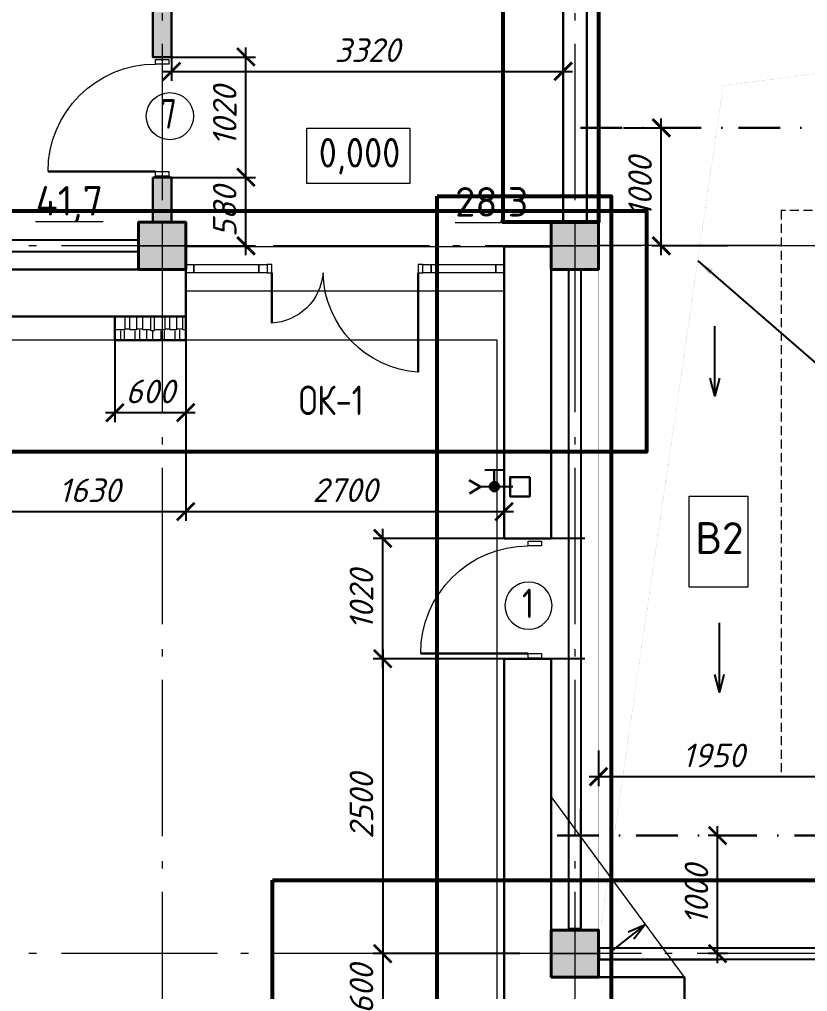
# Model space of a CAD drawing. Header units: millimetres. Extents: x -6419137 to 687965, y -598396 to 179722.
# Drawn here: x 234282 to 240965, y 47340 to 55580 of the extents above; entities that cross this region are included whole.
import ezdxf
from ezdxf.enums import TextEntityAlignment as Align

# ---------------------------------------------------------------- set-up
doc = ezdxf.new("R2010")
doc.units = ezdxf.units.MM
doc.header["$MEASUREMENT"] = 0
for name, pattern in [('Double Dashed', [1797.222233, 1325, -211.666656, 63.333344, -197.222233]), ('PHANTOM2', [1.25, 0.625, -0.125, 0.125, -0.125, 0.125, -0.125]), ('штриховаяX2', [38.1, 25.4, -12.7]), ('Штрихпунктирная', [6702.777624, 3527.777672, -1763.888836, 0, -1411.111116])]:
    doc.linetypes.add(name, pattern=pattern)
for name, color, linetype in [('2', 2, 'Continuous'), ('колонны', 7, 'Continuous'), ('оси', 7, 'Continuous'), ('размеры', 7, 'Continuous'), ('стены внутр', 7, 'Continuous'), ('стены наруж', 7, 'Continuous'), ('текст', 7, 'Continuous'), ('чертеж', 7, 'Continuous')]:
    doc.layers.add(name, color=color, linetype=linetype)
for name, color, linetype, lineweight in [('Водопровод', 7, 'Continuous', 50), ('Двери ArchiCAD', 7, 'Continuous', 0), ('Двери ArchiCAD_Ном._пера__96', 7, 'Continuous', 5), ('Двери ArchiCAD_Ном._пера__97', 7, 'Continuous', 30), ('колонны_Ном._пера__94', 252, 'Continuous', 5), ('колонны_Ном._пера__99', 7, 'Continuous', 40), ('марки окон дверей', 7, 'Continuous', 0), ('марки окон дверей_Ном._пера__96', 7, 'Continuous', 5), ('Окна ArchiCAD_Ном._пера__96', 7, 'Continuous', 5), ('Окна ArchiCAD_Ном._пера__97', 7, 'Continuous', 5), ('оси_Ном._пера__96', 7, 'Continuous', 5), ('площади_Ном._пера__96', 7, 'Continuous', 13), ('текст_Ном._пера__1', 7, 'Continuous', 25), ('текст_Ном._пера__96', 7, 'Continuous', 5), ('текст_Ном._пера__98', 7, 'Continuous', 35), ('текст_Ном._пера__99', 7, 'Continuous', 40), ('чертеж_Ном._пера__91', 250, 'Continuous', 5), ('чертеж_Ном._пера__96', 7, 'Continuous', 13), ('чертеж_Ном._пера__98', 7, 'Continuous', 35), ('штриховка_Ном._пера__93', 253, 'Continuous', 5)]:
    doc.layers.add(name, color=color, linetype=linetype, lineweight=lineweight)
doc.styles.get("Standard").update_dxf_attribs({"font": 'isocpeui.ttf'})
doc.styles.add('СГЕНЕРИР_СТИЛЬ_2', font='gost_2_304-81_type.ttf')
doc.styles.add('СГЕНЕРИР_СТИЛЬ_3', font='CS_Gost2304.shx')
doc.styles.add('СГЕНЕРИР_СТИЛЬ_9', font='isocp.shx')
doc.dimstyles.new('STEP', dxfattribs={"dimtxt": 200, "dimasz": 150, "dimexe": 80, "dimexo": 80, "dimgap": 80, "dimtad": 1, "dimdec": 0, "dimzin": 0, "dimdsep": 46, "dimtxsty": 'Standard', "dimblk": 'ARCHTICK', "dimcen": 150, "dimdle": 80, "dimadec": 0, "dimazin": 0, "dimtfac": 1, "dimtdec": 0, "dimtofl": 0, "dimtmove": 1, "dimatfit": 3, "dimfxl": 1, "dimtolj": 1, "dimtzin": 0, "dimarcsym": 0})

# ---------------------------------------------------------------- blocks, each defined once
blk = doc.blocks.new('Дверь 16_4')
at = {"layer": 'Двери ArchiCAD_Ном._пера__96', "linetype": 'Continuous'}
for p, q in [((-460, 0), (-500, 0)), ((-500, 0), (-500, -115)), ((-500, 0), (-500, -115)), ((-460, -115), (-460, 0)), ((500, 0), (460, 0)), ((460, 0), (460, -115)), ((500, -115), (500, 0)), ((500, 0), (500, -115)), ((-500, -115), (-460, -115)), ((460, -115), (500, -115))]:
    blk.add_line(p, q, dxfattribs=at)
blk.add_arc((460, 0), 920, 90, 180, dxfattribs=at)
at = {"layer": 'Двери ArchiCAD_Ном._пера__97', "linetype": 'Continuous'}
blk.add_line((460, 0), (460, 920), dxfattribs=at)
blk = doc.blocks.new('Связ001')
at = {"layer": 'чертеж', "color": 83, "linetype": 'Continuous', "true_color": 0x7dc93b}
blk.add_line((150, 0), (1209.2, 0), dxfattribs=at)
blk.add_lwpolyline([(150, 100), (5983, 100), (5983, 0), (150, 0), (150, 100)], dxfattribs=at)
blk = doc.blocks.new('Дверь двойная с 2 бок. панелями и фрамугой 16')
at = {"layer": 'Окна ArchiCAD_Ном._пера__96', "color": 140, "linetype": 'Continuous', "true_color": 0x3dcfff}
for p, q in [((-1275, 0), (-1345, 0)), ((-1345, 0), (-1345, -70)), ((-1345, 0), (-1345, -70)), ((-725, 0), (-1275, 0)), ((-1275, 0), (-1275, -70)), ((-1275, -70), (-1275, 0)), ((-725, -70), (-725, 0)), ((-655, 0), (-725, 0)), ((-725, 0), (-725, -70)), ((-655, -70), (-655, 0)), ((735, 0), (665, 0)), ((665, 0), (665, -70)), ((1285, 0), (735, 0)), ((735, 0), (735, -70)), ((735, -70), (735, 0)), ((-1345, -70), (-1275, -70)), ((-1275, -70), (-725, -70)), ((-725, -70), (-655, -70)), ((665, -70), (735, -70)), ((735, -70), (1285, -70)), ((1285, -70), (1285, 0)), ((1355, 0), (1285, 0)), ((1285, 0), (1285, -70)), ((1285, -70), (1355, -70)), ((1355, -70), (1355, 0)), ((1355, 0), (1355, -70))]:
    blk.add_line(p, q, dxfattribs=at)
blk.add_lwpolyline([(-1345, 155), (-1345, -225), (1355, -225), (1355, 155), (-1345, 155)], dxfattribs=at)
at = {"layer": 'Окна ArchiCAD_Ном._пера__96', "linetype": 'Continuous'}
for points in [[(-655, 0), (-616.2, 0), (-616.2, -70), (-655, -70)], [(626.2, 0), (665, 0), (665, -70), (626.2, -70)]]:
    blk.add_lwpolyline(points, close=True, dxfattribs=at)
for centre, radius, start, end in [((683.2, -20.8), 864.3, 93.77731, 178.61866), ((-641.8, -35.6), 462.4, 4.41873, 86.82293)]:
    blk.add_arc(centre, radius, start, end, dxfattribs=at)
at = {"layer": 'Окна ArchiCAD_Ном._пера__97', "linetype": 'Continuous', "lineweight": 30}
for p, q in [((626.2, 0), (626.2, 841.6)), ((-616.2, 0), (-616.2, 426))]:
    blk.add_line(p, q, dxfattribs=at)
blk = doc.blocks.new('Стандартный маркер сетки_14')
at = {"layer": 'оси_Ном._пера__96', "linetype": 'Double Dashed'}
blk.add_line((900, 0), (76534.9, 0), dxfattribs=at)
at = {"layer": 'оси_Ном._пера__96', "style": 'СГЕНЕРИР_СТИЛЬ_2'}
for tag, p in [('AC_MarkerText_1_1', (-243.9, 269.7)), ('AC_MarkerText_1_2', (77991.1, 269.7))]:
    blk.add_attdef(tag, text='', height=350, rotation=180, dxfattribs=at).set_placement(p, align=Align.BOTTOM_LEFT)
blk = doc.blocks.new('Номер помещения 16_4')
at = {"layer": 'марки окон дверей_Ном._пера__96', "insert": (-289.7, 19.4), "char_height": 250, "attachment_point": 4, "style": 'СГЕНЕРИР_СТИЛЬ_3'}
blk.add_mtext('{ОК-1}', dxfattribs=at)
blk = doc.blocks.new('_ArchTick')
at = {"color": 0, "linetype": 'ByBlock', "const_width": 0.15}
blk.add_lwpolyline([(-0.5, -0.5), (0.5, 0.5)], dxfattribs=at)
blk = doc.blocks.new('*D210')
at = {"layer": 'Defpoints', "color": 0, "transparency": 16777216}
for p in [(234062.3, 53301.5), (235692.3, 53061.5), (235692.3, 51408.8)]:
    blk.add_point(p, dxfattribs=at)
at = {"layer": 'размеры', "color": 0, "lineweight": -2, "transparency": 16777216}
for p, q in [((234062.3, 53221.5), (234062.3, 51328.8)), ((235692.3, 52981.5), (235692.3, 51328.8)), ((233982.3, 51408.8), (235772.3, 51408.8))]:
    blk.add_line(p, q, dxfattribs=at)
at = {"layer": 'размеры', "color": 0, "lineweight": -2, "transparency": 16777216, "xscale": 150, "yscale": 150, "zscale": 150, "rotation": 180}
blk.add_blockref('_ArchTick', (234062.3, 51408.8), dxfattribs=at)
at = {"layer": 'размеры', "color": 0, "lineweight": -2, "transparency": 16777216, "xscale": 150, "yscale": 150, "zscale": 150}
blk.add_blockref('_ArchTick', (235692.3, 51408.8), dxfattribs=at)
at = {"layer": 'размеры', "color": 0, "transparency": 16777216, "insert": (234877.3, 51588.8), "char_height": 200, "attachment_point": 5}
blk.add_mtext('\\A1;1630', dxfattribs=at)
blk = doc.blocks.new('*D234')
at = {"layer": 'Defpoints', "color": 0, "transparency": 16777216}
for p in [(235572.3, 54241.5), (236202.9, 54241.5), (235752.3, 53661.5)]:
    blk.add_point(p, dxfattribs=at)
at = {"layer": 'размеры', "color": 0, "lineweight": -2, "transparency": 16777216}
for p, q in [((236202.9, 53581.5), (236202.9, 54321.5)), ((235652.3, 54241.5), (236282.9, 54241.5)), ((235832.3, 53661.5), (236282.9, 53661.5))]:
    blk.add_line(p, q, dxfattribs=at)
at = {"layer": 'размеры', "color": 0, "lineweight": -2, "transparency": 16777216, "xscale": 150, "yscale": 150, "zscale": 150}
for p, rotation in [((236202.9, 54241.5), 90), ((236202.9, 53661.5), 270)]:
    blk.add_blockref('_ArchTick', p, dxfattribs=dict(at, rotation=rotation))
at = {"layer": 'размеры', "color": 0, "transparency": 16777216, "insert": (236022.9, 53951.5), "char_height": 200, "attachment_point": 5, "rotation": 90}
blk.add_mtext('\\A1;580', dxfattribs=at)
blk = doc.blocks.new('*D235')
at = {"layer": 'Defpoints', "color": 0, "transparency": 16777216}
for p in [(235412.3, 55261.5), (236202.9, 55261.5), (235412.3, 54241.5)]:
    blk.add_point(p, dxfattribs=at)
at = {"layer": 'размеры', "color": 0, "lineweight": -2, "transparency": 16777216}
for p, q in [((236202.9, 54161.5), (236202.9, 55341.5)), ((235492.3, 55261.5), (236282.9, 55261.5)), ((235492.3, 54241.5), (236282.9, 54241.5))]:
    blk.add_line(p, q, dxfattribs=at)
at = {"layer": 'размеры', "color": 0, "lineweight": -2, "transparency": 16777216, "xscale": 150, "yscale": 150, "zscale": 150}
for p, rotation in [((236202.9, 55261.5), 90), ((236202.9, 54241.5), 270)]:
    blk.add_blockref('_ArchTick', p, dxfattribs=dict(at, rotation=rotation))
at = {"layer": 'размеры', "color": 0, "transparency": 16777216, "insert": (236022.9, 54761.5), "char_height": 200, "attachment_point": 5, "rotation": 90}
blk.add_mtext('\\A1;1020', dxfattribs=at)
blk = doc.blocks.new('*D237')
at = {"layer": 'Defpoints', "color": 0, "transparency": 16777216}
for p in [(237362.5, 51181.5), (239157.3, 51181.5), (239157.3, 50161.5)]:
    blk.add_point(p, dxfattribs=at)
at = {"layer": 'размеры', "color": 0, "lineweight": -2, "transparency": 16777216}
for p, q in [((237362.5, 50081.5), (237362.5, 51261.5)), ((239077.3, 51181.5), (237282.5, 51181.5)), ((239077.3, 50161.5), (237282.5, 50161.5))]:
    blk.add_line(p, q, dxfattribs=at)
at = {"layer": 'размеры', "color": 0, "lineweight": -2, "transparency": 16777216, "xscale": 150, "yscale": 150, "zscale": 150}
for p, rotation in [((237362.5, 51181.5), 90), ((237362.5, 50161.5), 270)]:
    blk.add_blockref('_ArchTick', p, dxfattribs=dict(at, rotation=rotation))
at = {"layer": 'размеры', "color": 0, "transparency": 16777216, "insert": (237182.5, 50661.5), "char_height": 200, "attachment_point": 5, "rotation": 90}
blk.add_mtext('\\A1;1020', dxfattribs=at)
blk = doc.blocks.new('*D238')
at = {"layer": 'Defpoints', "color": 0, "transparency": 16777216}
for p in [(237747.1, 50161.5), (237362.5, 47661.5), (238605.9, 47661.5)]:
    blk.add_point(p, dxfattribs=at)
at = {"layer": 'размеры', "color": 0, "lineweight": -2, "transparency": 16777216}
for p, q in [((237362.5, 50241.5), (237362.5, 47581.5)), ((237667.1, 50161.5), (237282.5, 50161.5)), ((238525.9, 47661.5), (237282.5, 47661.5))]:
    blk.add_line(p, q, dxfattribs=at)
at = {"layer": 'размеры', "color": 0, "lineweight": -2, "transparency": 16777216, "xscale": 150, "yscale": 150, "zscale": 150}
for p, rotation in [((237362.5, 50161.5), 90), ((237362.5, 47661.5), 270)]:
    blk.add_blockref('_ArchTick', p, dxfattribs=dict(at, rotation=rotation))
at = {"layer": 'размеры', "color": 0, "transparency": 16777216, "insert": (237182.5, 48911.5), "char_height": 200, "attachment_point": 5, "rotation": 90}
blk.add_mtext('\\A1;2500', dxfattribs=at)
blk = doc.blocks.new('*D242')
at = {"layer": 'Defpoints', "color": 0, "transparency": 16777216}
for p in [(240202.9, 48661.5), (240343.6, 48661.5), (240365.6, 47661.5)]:
    blk.add_point(p, dxfattribs=at)
at = {"layer": 'размеры', "color": 0, "lineweight": -2, "transparency": 16777216}
for p, q in [((240202.9, 47581.5), (240202.9, 48741.5)), ((240263.6, 48661.5), (240122.9, 48661.5)), ((240285.6, 47661.5), (240122.9, 47661.5))]:
    blk.add_line(p, q, dxfattribs=at)
at = {"layer": 'размеры', "color": 0, "lineweight": -2, "transparency": 16777216, "xscale": 150, "yscale": 150, "zscale": 150}
for p, rotation in [((240202.9, 48661.5), 90), ((240202.9, 47661.5), 270)]:
    blk.add_blockref('_ArchTick', p, dxfattribs=dict(at, rotation=rotation))
at = {"layer": 'размеры', "color": 0, "transparency": 16777216, "insert": (240022.9, 48161.5), "char_height": 200, "attachment_point": 5, "rotation": 90}
blk.add_mtext('\\A1;1000', dxfattribs=at)
blk = doc.blocks.new('*D243')
at = {"layer": 'Defpoints', "color": 0, "transparency": 16777216}
for p in [(239325.4, 54661.5), (239725, 54661.5), (240365.6, 53661.5)]:
    blk.add_point(p, dxfattribs=at)
at = {"layer": 'размеры', "color": 0, "lineweight": -2, "transparency": 16777216}
for p, q in [((239725, 53581.5), (239725, 54741.5)), ((239405.4, 54661.5), (239805, 54661.5)), ((240285.6, 53661.5), (239645, 53661.5))]:
    blk.add_line(p, q, dxfattribs=at)
at = {"layer": 'размеры', "color": 0, "lineweight": -2, "transparency": 16777216, "xscale": 150, "yscale": 150, "zscale": 150}
for p, rotation in [((239725, 54661.5), 90), ((239725, 53661.5), 270)]:
    blk.add_blockref('_ArchTick', p, dxfattribs=dict(at, rotation=rotation))
at = {"layer": 'размеры', "color": 0, "transparency": 16777216, "insert": (239545, 54161.5), "char_height": 200, "attachment_point": 5, "rotation": 90}
blk.add_mtext('\\A1;1000', dxfattribs=at)
blk = doc.blocks.new('Номер помещения 16_8')
at = {"layer": 'марки окон дверей_Ном._пера__96', "color": 1, "linetype": 'Continuous', "lineweight": 5}
blk.add_circle((0, 0), 200, dxfattribs=at)
at = {"layer": 'марки окон дверей_Ном._пера__96', "insert": (-81.2, 19.4), "char_height": 250, "attachment_point": 4, "style": 'СГЕНЕРИР_СТИЛЬ_3'}
blk.add_mtext('7', dxfattribs=at)
blk = doc.blocks.new('0WD_242')
at = {"layer": '2', "color": 140, "linetype": 'Continuous', "lineweight": 30}
for p, q in [((-0.95, 1.75), (-2.95, 1.75)), ((-1.95, 0), (-1.95, 1.75)), ((-4.6, 0.7), (-3.4, 0)), ((-4.6, -0.7), (-3.4, 0)), ((-3.4, 0), (0, 0))]:
    blk.add_line(p, q, dxfattribs=at)
blk.add_lwpolyline([(-1.82, 0.48), (-1.6, 0.35), (-1.47, 0.13), (-1.47, -0.13), (-1.6, -0.35), (-1.82, -0.48), (-2.08, -0.48), (-2.3, -0.35), (-2.43, -0.13), (-2.43, 0.13), (-2.3, 0.35), (-2.08, 0.48)], close=True, dxfattribs=at)
for points in [[(-1.95, 0), (-2.43, 0.13), (-2.08, 0.48), (-2.3, 0.35)], [(-1.95, 0), (-2.3, -0.35), (-2.43, 0.13), (-2.43, -0.13)], [(-1.95, 0), (-1.82, -0.48), (-2.3, -0.35), (-2.08, -0.48)], [(-1.95, 0), (-2.08, 0.48), (-1.6, 0.35), (-1.82, 0.48)], [(-1.95, 0), (-1.6, 0.35), (-1.47, -0.13), (-1.47, 0.13)], [(-1.95, 0), (-1.47, -0.13), (-1.82, -0.48), (-1.6, -0.35)]]:
    blk.add_solid(points, dxfattribs=at)
blk = doc.blocks.new('Колонна_15_1', base_point=(22379, 71855.7))
at = {"layer": 'колонны_Ном._пера__94', "linetype": 'Continuous'}
blk.add_hatch(color=256, dxfattribs=at).paths.add_polyline_path([(22179, 71646.7), (22579, 71646.7), (22579, 72046.7), (22179, 72046.7)])
at = {"layer": 'колонны_Ном._пера__94', "color": 253, "lineweight": 5, "true_color": 0xa3a3a3}
for points in [[(22379, 72046.7), (22379, 71646.7)], [(22179, 71846.7), (22579, 71846.7)]]:
    blk.add_lwpolyline(points, dxfattribs=at)
at = {"layer": 'колонны_Ном._пера__99', "linetype": 'Continuous', "flags": 128}
blk.add_lwpolyline([(22179, 71646.7), (22579, 71646.7), (22579, 72046.7), (22179, 72046.7)], close=True, dxfattribs=at)
blk = doc.blocks.new('*D309')
at = {"layer": 'Defpoints', "color": 0, "transparency": 16777216}
for p in [(238232.1, 47661.5), (237362.5, 47061.5), (238392.3, 47061.5)]:
    blk.add_point(p, dxfattribs=at)
at = {"layer": 'размеры', "color": 0, "lineweight": -2, "transparency": 16777216}
for p, q in [((237362.5, 47741.5), (237362.5, 46981.5)), ((238152.1, 47661.5), (237282.5, 47661.5)), ((238312.3, 47061.5), (237282.5, 47061.5))]:
    blk.add_line(p, q, dxfattribs=at)
at = {"layer": 'размеры', "color": 0, "lineweight": -2, "transparency": 16777216, "xscale": 150, "yscale": 150, "zscale": 150}
for p, rotation in [((237362.5, 47661.5), 90), ((237362.5, 47061.5), 270)]:
    blk.add_blockref('_ArchTick', p, dxfattribs=dict(at, rotation=rotation))
at = {"layer": 'размеры', "color": 0, "transparency": 16777216, "insert": (237182.5, 47361.5), "char_height": 200, "attachment_point": 5, "rotation": 90}
blk.add_mtext('\\A1;600', dxfattribs=at)
blk = doc.blocks.new('*D275')
at = {"layer": 'Defpoints', "color": 0, "transparency": 16777216}
for p in [(235092.3, 53081.5), (235692.3, 52920.8), (235092.3, 52246.7)]:
    blk.add_point(p, dxfattribs=at)
at = {"layer": 'размеры', "color": 0, "lineweight": -2, "transparency": 16777216}
for p, q in [((235092.3, 53001.5), (235092.3, 52166.7)), ((235692.3, 52840.8), (235692.3, 52166.7)), ((235772.3, 52246.7), (235012.3, 52246.7))]:
    blk.add_line(p, q, dxfattribs=at)
at = {"layer": 'размеры', "color": 0, "lineweight": -2, "transparency": 16777216, "xscale": 150, "yscale": 150, "zscale": 150, "rotation": 180}
blk.add_blockref('_ArchTick', (235092.3, 52246.7), dxfattribs=at)
at = {"layer": 'размеры', "color": 0, "lineweight": -2, "transparency": 16777216, "xscale": 150, "yscale": 150, "zscale": 150}
blk.add_blockref('_ArchTick', (235692.3, 52246.7), dxfattribs=at)
at = {"layer": 'размеры', "color": 0, "transparency": 16777216, "insert": (235392.3, 52426.7), "char_height": 200, "attachment_point": 5}
blk.add_mtext('\\A1;600', dxfattribs=at)
blk = doc.blocks.new('*D310')
at = {"layer": 'Defpoints', "color": 0, "transparency": 16777216}
for p in [(238392.3, 51933.5), (235692.3, 51732.9), (238392.3, 51408.8)]:
    blk.add_point(p, dxfattribs=at)
at = {"layer": 'размеры', "color": 0, "lineweight": -2, "transparency": 16777216}
for p, q in [((238392.3, 51853.5), (238392.3, 51328.8)), ((235692.3, 51652.9), (235692.3, 51328.8)), ((235612.3, 51408.8), (238472.3, 51408.8))]:
    blk.add_line(p, q, dxfattribs=at)
at = {"layer": 'размеры', "color": 0, "lineweight": -2, "transparency": 16777216, "xscale": 150, "yscale": 150, "zscale": 150, "rotation": 180}
blk.add_blockref('_ArchTick', (235692.3, 51408.8), dxfattribs=at)
at = {"layer": 'размеры', "color": 0, "lineweight": -2, "transparency": 16777216, "xscale": 150, "yscale": 150, "zscale": 150}
blk.add_blockref('_ArchTick', (238392.3, 51408.8), dxfattribs=at)
at = {"layer": 'размеры', "color": 0, "transparency": 16777216, "insert": (237042.3, 51590.1), "char_height": 200, "attachment_point": 5}
blk.add_mtext('\\A1;2700', dxfattribs=at)
blk = doc.blocks.new('Дверь 16_2')
at = {"layer": 'Двери ArchiCAD_Ном._пера__96', "linetype": 'Continuous'}
for p, q in [((-460, 0), (-500, 0)), ((-500, 0), (-500, -115)), ((-500, 0), (-500, -115)), ((-460, -115), (-460, 0)), ((500, 0), (460, 0)), ((460, 0), (460, -115)), ((500, -115), (500, 0)), ((500, 0), (500, -115)), ((-500, -115), (-460, -115)), ((460, -115), (500, -115))]:
    blk.add_line(p, q, dxfattribs=at)
blk.add_arc((460, 0), 920, 90, 180, dxfattribs=at)
at = {"layer": 'Двери ArchiCAD_Ном._пера__97', "linetype": 'Continuous'}
blk.add_line((460, 0), (460, 920), dxfattribs=at)
blk = doc.blocks.new('*D299')
at = {"layer": 'Defpoints', "color": 0, "transparency": 16777216}
for p in [(235572.3, 55561.5), (238892.3, 55139.7), (238892.3, 54674.7)]:
    blk.add_point(p, dxfattribs=at)
at = {"layer": 'размеры', "color": 0, "lineweight": -2, "transparency": 16777216}
for p, q in [((235572.3, 55481.5), (235572.3, 55059.7)), ((238892.3, 54754.7), (238892.3, 55219.7)), ((235492.3, 55139.7), (238972.3, 55139.7))]:
    blk.add_line(p, q, dxfattribs=at)
at = {"layer": 'размеры', "color": 0, "lineweight": -2, "transparency": 16777216, "xscale": 150, "yscale": 150, "zscale": 150, "rotation": 180}
blk.add_blockref('_ArchTick', (235572.3, 55139.7), dxfattribs=at)
at = {"layer": 'размеры', "color": 0, "lineweight": -2, "transparency": 16777216, "xscale": 150, "yscale": 150, "zscale": 150}
blk.add_blockref('_ArchTick', (238892.3, 55139.7), dxfattribs=at)
at = {"layer": 'размеры', "color": 0, "transparency": 16777216, "insert": (237232.3, 55319.7), "char_height": 200, "attachment_point": 5}
blk.add_mtext('\\A1;3320', dxfattribs=at)
blk = doc.blocks.new('*D315')
at = {"layer": 'Defpoints', "color": 0, "transparency": 16777216}
for p in [(241142.3, 49561.5), (239192.6, 49463.7), (241142.3, 49161.5)]:
    blk.add_point(p, dxfattribs=at)
at = {"layer": 'размеры', "color": 0, "lineweight": -2, "transparency": 16777216}
for p, q in [((241142.3, 49481.5), (241142.3, 49081.5)), ((239192.6, 49383.7), (239192.6, 49081.5)), ((239112.6, 49161.5), (241222.3, 49161.5))]:
    blk.add_line(p, q, dxfattribs=at)
at = {"layer": 'размеры', "color": 0, "lineweight": -2, "transparency": 16777216, "xscale": 150, "yscale": 150, "zscale": 150, "rotation": 180}
blk.add_blockref('_ArchTick', (239192.6, 49161.5), dxfattribs=at)
at = {"layer": 'размеры', "color": 0, "lineweight": -2, "transparency": 16777216, "xscale": 150, "yscale": 150, "zscale": 150}
blk.add_blockref('_ArchTick', (241142.3, 49161.5), dxfattribs=at)
at = {"layer": 'размеры', "color": 0, "transparency": 16777216, "insert": (240167.4, 49341.5), "char_height": 200, "attachment_point": 5}
blk.add_mtext('\\A1;1950', dxfattribs=at)
blk = doc.blocks.new('Стандартный маркер сетки_17')
at = {"layer": 'оси_Ном._пера__96', "linetype": 'Double Dashed'}
blk.add_line((900, 0), (20403.4, 0), dxfattribs=at)
at = {"layer": 'оси_Ном._пера__96', "style": 'СГЕНЕРИР_СТИЛЬ_2'}
blk.add_attdef('AC_MarkerText_1', text='', height=350, rotation=90, dxfattribs=at).set_placement((21973.1, -122.2), align=Align.BOTTOM_LEFT)

msp = doc.modelspace()

# ---------------------------------------------------------------- hatches: boundary and pattern name
at = {"layer": 'колонны_Ном._пера__94', "linetype": 'Continuous', "true_color": 0x737373}
h = msp.add_hatch(color=8, dxfattribs=at)
h.paths.add_polyline_path([(235412.3, 61361.5), (235572.3, 61361.5), (235572.3, 61861.5), (235412.3, 61861.5)])
h.paths.add_polyline_path([(235572.3, 54240.8), (235412.3, 54240.8), (235412.3, 53861.5), (235572.3, 53861.5)])
h.paths.add_polyline_path([(235412.3, 56260.6), (235572.3, 56260.6), (235572.3, 60541.5), (235412.3, 60541.5)])
h.paths.add_polyline_path([(235572.3, 55860), (235412.3, 55860), (235412.3, 55261.5), (235572.3, 55261.5)])
at = {"layer": 'штриховка_Ном._пера__93'}
h = msp.add_hatch(dxfattribs=at)
h.set_pattern_fill('AR-RSHKE', color=256, scale=10, style=0)
h.set_pattern_definition([(0, (397822.58, 56191.59), (255, 120), [60, -50, 70, -30, 90, -40]), (0, (397882.58, 56196.59), (255, 120), [50, -190, 40, -60]), (0, (398002.58, 56184.09), (255, 120), [30, -310]), (90, (397822.58, 56191.59), (-85, 120), [115, -365]), (90, (397882.58, 56191.59), (-85, 120), [112.5, -367.5]), (90, (397932.58, 56191.59), (-85, 120), [105, -375]), (90, (398002.58, 56184.09), (-85, 120), [115, -365]), (90, (398032.58, 56184.09), (-85, 120), [115, -365]), (90, (398122.58, 56191.59), (-85, 120), [110, -370])])
h.paths.add_polyline_path([(235321.4, 53061.5), (235092.3, 53061.5), (235092.3, 52861.5), (235321.4, 52861.5)])
h.paths.add_polyline_path([(235692.3, 53061.5), (235321.4, 53061.5), (235321.4, 52861.5), (235692.3, 52861.5)])

# ---------------------------------------------------------------- linework, layer by layer
at = {"layer": 'Defpoints', "color": 8, "linetype": 'штриховаяX2', "lineweight": 5, "ltscale": 5, "true_color": 0x737373, "const_width": 0.5}
msp.add_lwpolyline([(239192.6, 47861.5), (238792.3, 47861.5), (238792.1, 55867.1), (239192.4, 55867.1)], close=True, dxfattribs=at)
at = {"layer": 'Водопровод', "linetype": 'Continuous', "lineweight": 30}
msp.add_lwpolyline([(238609.1, 51701.5), (238609.1, 51537.5), (238442.3, 51537.5), (238442.3, 51701.5)], close=True, dxfattribs=at)
at = {"layer": 'марки окон дверей_Ном._пера__96', "linetype": 'Continuous'}
msp.add_ellipse((238599.3, 50611.2), major_axis=(-141.4, 141.4), ratio=1, start_param=3.926991, end_param=10.210176, dxfattribs=at)
at = {"layer": 'оси', "color": 22, "linetype": 'Штрихпунктирная', "lineweight": 30, "ltscale": 0.1, "true_color": 0xeb210f}
for points in [[(239039.5, 54661.5), (245192.3, 54661.5)], [(238842.3, 48661.5), (245198.1, 48661.5)]]:
    msp.add_lwpolyline(points, dxfattribs=at)
at = {"layer": 'стены внутр', "lineweight": 30}
for points in [[(235572.3, 55861.5), (235572.3, 55261.5), (235412.3, 55261.5), (235412.3, 55861.5)], [(235412.3, 54241.5), (235572.3, 54241.5), (235572.3, 53861.5), (235412.3, 53861.5), (235412.3, 54241.5)]]:
    msp.add_lwpolyline(points, dxfattribs=at)
at = {"layer": 'стены внутр', "color": 14, "lineweight": 30}
msp.add_lwpolyline([(238892.3, 53861.5), (238892.3, 55861.5), (239092.3, 55861.5), (239092.3, 53861.5)], dxfattribs=at)
at = {"layer": 'стены наруж', "lineweight": 30}
for points in [[(238792.3, 53656.7), (238392.3, 53656.7), (238392.3, 51181.5), (238792.3, 51181.5)], [(234062.3, 53461.5), (235692.3, 53461.5), (235692.3, 53061.5), (234062.3, 53061.5)], [(235692.3, 52861.5), (235692.3, 53061.5), (235092.3, 53061.5), (235092.3, 52861.5)]]:
    msp.add_lwpolyline(points, close=True, dxfattribs=at)
msp.add_lwpolyline([(238442.3, 47061.5), (238392.3, 47061.5), (238392.3, 50161.5), (238792.3, 50161.5), (238792.3, 47461.5), (239922.3, 47461.5), (239922.3, 47061.5), (238442.3, 47061.5)], dxfattribs=at)
at = {"layer": 'текст_Ном._пера__96', "linetype": 'Continuous', "flags": 128}
msp.add_lwpolyline([(240458.4, 51539.1), (240458.4, 50767.2), (239960.9, 50767.2), (239960.9, 51539.1)], close=True, dxfattribs=at)
at = {"layer": 'текст_Ном._пера__98', "linetype": 'Continuous', "lineweight": 5, "flags": 128}
msp.add_lwpolyline([(236719.1, 54657.1), (237592.4, 54657.1), (237592.4, 54188.9), (236719.1, 54188.9)], close=True, dxfattribs=at)
at = {"layer": 'чертеж', "color": 5, "lineweight": 0}
msp.add_lwpolyline([(207692.3, 59746.3), (207692.3, 62710.4), (245642.3, 62711.7), (245642.3, 46791.5), (238334.1, 46791.5), (238333.9, 52861.5), (207692.3, 52861.5), (207692.3, 59746.3)], dxfattribs=at)
at = {"layer": 'чертеж_Ном._пера__91', "color": 1, "lineweight": 53}
for points in [[(238385.4, 56472.5), (239192.3, 56472.5), (239192.3, 53861.5), (238385.4, 53861.5)], [(237823.7, 54081.6), (239300.8, 54081.6), (239300.8, 46515.1), (237823.7, 46515.1)], [(206925.2, 53956.6), (239598.5, 53956.6), (239598.5, 51915), (206925.2, 51915)], [(236429, 48285.5), (246534.1, 48285.5), (246534.1, 46193.2), (236429, 46193.2)]]:
    msp.add_lwpolyline(points, close=True, dxfattribs=at)
at = {"layer": 'чертеж_Ном._пера__96', "color": 8, "linetype": 'PHANTOM2', "lineweight": 5, "ltscale": 500, "true_color": 0x737373, "const_width": 0.5}
msp.add_lwpolyline([(239212.9, 47889.8), (240250.5, 55019.4), (245192.3, 55661.3)], dxfattribs=at)
at = {"layer": 'штриховка_Ном._пера__93', "color": 9, "linetype": 'штриховаяX2', "lineweight": 5, "ltscale": 3, "true_color": 0xc4c4c4}
msp.add_lwpolyline([(240742.3, 49161.5), (242492.3, 49161.5), (242492.3, 53961.5), (240742.3, 53961.5)], close=True, dxfattribs=at)
at = {"layer": 'штриховка_Ном._пера__93', "lineweight": 5}
for points in [[(240742.3, 53662.6), (239192.5, 53662.6)], [(239922.3, 47461.5), (238792.3, 48993.9)]]:
    msp.add_lwpolyline(points, dxfattribs=at)

# ---------------------------------------------------------------- block references
at = {"layer": 'Водопровод', "color": 150, "linetype": 'Continuous', "xscale": 79.99999999999336, "yscale": 79.99999999999336, "zscale": 79.99999999999336, "rotation": 0.7100029768994071}
msp.add_blockref('0WD_242', (238465.2, 51621.9), dxfattribs=at)
at = {"layer": 'Двери ArchiCAD', "color": 44, "linetype": 'Continuous', "lineweight": 35, "xscale": -0.9900000000000001, "yscale": 0.9900000000000001, "zscale": 990.0000000000001, "rotation": 90}
for name, p in [('Дверь 16_4', (235435.4, 54746)), ('Дверь 16_2', (238595.4, 50661.5))]:
    msp.add_blockref(name, p, dxfattribs=at)
at = {"layer": 'колонны'}
for p in [(235492.3, 53670.4), (238992.3, 53670.4), (238992.3, 47670.4)]:
    msp.add_blockref('Колонна_15_1', p, dxfattribs=at)
at = {"layer": 'марки окон дверей', "linetype": 'Continuous', "lineweight": 15, "zscale": 1000}
msp.add_blockref('Номер помещения 16_8', (235558.2, 54760), dxfattribs=at)
at = {"layer": 'марки окон дверей', "color": 102, "linetype": 'Continuous', "lineweight": 15, "zscale": 1000}
msp.add_blockref('Номер помещения 16_4', (236940.9, 52331.9), dxfattribs=at)
at = {"layer": 'Окна ArchiCAD_Ном._пера__96', "color": 141, "linetype": 'Continuous', "true_color": 0xadebff, "xscale": -1, "zscale": 1000, "rotation": 180}
msp.add_blockref('Дверь двойная с 2 бок. панелями и фрамугой 16', (237037.3, 53431.7), dxfattribs=at)
at = {"layer": 'оси', "color": 251, "lineweight": 5, "zscale": 1000}
for name, p, rotation in [('Стандартный маркер сетки_17', (235492.3, 63462.9), 270), ('Стандартный маркер сетки_17', (238992.3, 63462.9), 270), ('Стандартный маркер сетки_14', (249443.3, 53661.5), 180), ('Стандартный маркер сетки_14', (249443.3, 47661.5), 180)]:
    msp.add_blockref(name, p, dxfattribs=dict(at, rotation=rotation))
at = {"layer": 'чертеж_Ном._пера__98', "linetype": 'Continuous', "xscale": 0.9584354169361498, "zscale": 1000}
for p in [(229558, 53611.5), (239058, 47611.5)]:
    msp.add_blockref('Связ001', p, dxfattribs=at)
at = {"layer": 'чертеж_Ном._пера__98', "linetype": 'Continuous', "xscale": 0.9584354169361498, "zscale": 1000, "rotation": 90}
msp.add_blockref('Связ001', (239042.3, 47727.2), dxfattribs=at)

# ---------------------------------------------------------------- texts
at = {"layer": 'марки окон дверей_Ном._пера__96', "style": 'СГЕНЕРИР_СТИЛЬ_3'}
msp.add_text('1', height=250, dxfattribs=at).set_placement((238544.7, 50505.4))
at = {"layer": 'площади_Ном._пера__96', "char_height": 250, "attachment_point": 7}
for s, insert in [('{\\fISOCPEUR|b0|i0|c204|p34;\\L41,7 }', (234419.2, 53859.4)), ('{\\fISOCPEUR|b0|i0|c204|p34;\\L28,3 }', (237977.1, 53850.5))]:
    msp.add_mtext(s, dxfattribs=dict(at, insert=insert))
at = {"layer": 'текст_Ном._пера__1', "linetype": 'Continuous', "insert": (236820.2, 54266.7), "char_height": 250, "attachment_point": 7, "style": 'СГЕНЕРИР_СТИЛЬ_9'}
msp.add_mtext('{0,000}', dxfattribs=at)
at = {"layer": 'текст_Ном._пера__99', "linetype": 'Continuous', "insert": (240218.1, 51184), "char_height": 270, "attachment_point": 5}
msp.add_mtext('{\\fISOCPEUR|b0|i0|c204|p34;В2}', dxfattribs=at)

# ---------------------------------------------------------------- dimensions: what is measured, and where the dimension line sits
at = {"layer": 'размеры'}
for base, p1, p2, picture, middle in [((238892.3, 55139.7), (235572.3, 55561.5), (238892.3, 54674.7), '*D299', (237232.3, 55319.7)), ((238392.3, 51408.8), (235692.3, 51732.9), (238392.3, 51933.5), '*D310', (237042.3, 51590.1)), ((241142.3, 49161.5), (239192.6, 49463.7), (241142.3, 49561.5), '*D315', (240167.4, 49341.5))]:
    dim = msp.add_linear_dim(base=base, p1=p1, p2=p2, dimstyle='STEP', dxfattribs=at)
    dim.commit()
    dim.dimension.update_dxf_attribs({"geometry": picture, "text_midpoint": middle})
for base, p1, p2, picture, middle in [((236202.9, 55261.5), (235412.3, 54241.5), (235412.3, 55261.5), '*D235', (236202.9, 54761.5)), ((236202.9, 54241.5), (235752.3, 53661.5), (235572.3, 54241.5), '*D234', (236202.9, 53951.5)), ((237362.5, 51181.5), (239157.3, 50161.5), (239157.3, 51181.5), '*D237', (237362.5, 50661.5)), ((237362.5, 47661.5), (237747.1, 50161.5), (238605.9, 47661.5), '*D238', (237362.5, 48911.5))]:
    dim = msp.add_linear_dim(base=base, p1=p1, p2=p2, angle=90, dimstyle='STEP', dxfattribs=at)
    dim.commit()
    dim.dimension.update_dxf_attribs({"geometry": picture, "text_midpoint": middle, "dimtype": 160})
for base, p1, p2, picture, middle in [((239725, 54661.5), (240365.6, 53661.5), (239325.4, 54661.5), '*D243', (239545, 54161.5)), ((240202.9, 48661.5), (240365.6, 47661.5), (240343.6, 48661.5), '*D242', (240022.9, 48161.5)), ((237362.5, 47061.5), (238232.1, 47661.5), (238392.3, 47061.5), '*D309', (237182.5, 47361.5))]:
    dim = msp.add_linear_dim(base=base, p1=p1, p2=p2, angle=90, dimstyle='STEP', dxfattribs=at)
    dim.commit()
    dim.dimension.update_dxf_attribs({"geometry": picture, "text_midpoint": middle})
for base, p1, p2, picture, middle in [((235692.3, 51408.8), (234062.3, 53301.5), (235692.3, 53061.5), '*D210', (234877.3, 51408.8)), ((235092.3, 52246.7), (235692.3, 52920.8), (235092.3, 53081.5), '*D275', (235392.3, 52246.7))]:
    dim = msp.add_linear_dim(base=base, p1=p1, p2=p2, dimstyle='STEP', dxfattribs=at)
    dim.commit()
    dim.dimension.update_dxf_attribs({"geometry": picture, "text_midpoint": middle, "dimtype": 160})

# ---------------------------------------------------------------- leaders
at = {"layer": 'текст', "lineweight": 0}
msp.add_leader([(240034.4, 53534.6), (242332.5, 51539.5), (243642.5, 51539.5)], dimstyle='STEP', override={"dimtad": 0}, dxfattribs=at)
at = {"layer": 'штриховка_Ном._пера__93'}
for points in [[(240178.8, 52389.4), (240178.8, 52979.3)], [(240217.8, 49876.5), (240217.8, 50466.3)]]:
    msp.add_leader(points, dimstyle='STEP', override={"dimgap": 80, "dimtad": 0, "dimldrblk": 'Open30'}, dxfattribs=at)
at = {"layer": 'штриховка_Ном._пера__93', "lineweight": 5}
msp.add_leader([(239587, 47908.2), (239308.2, 47689.3)], dimstyle='STEP', override={"dimgap": 80, "dimtad": 0, "dimldrblk": 'Open30'}, dxfattribs=at)

doc.saveas('drawing.dxf')
